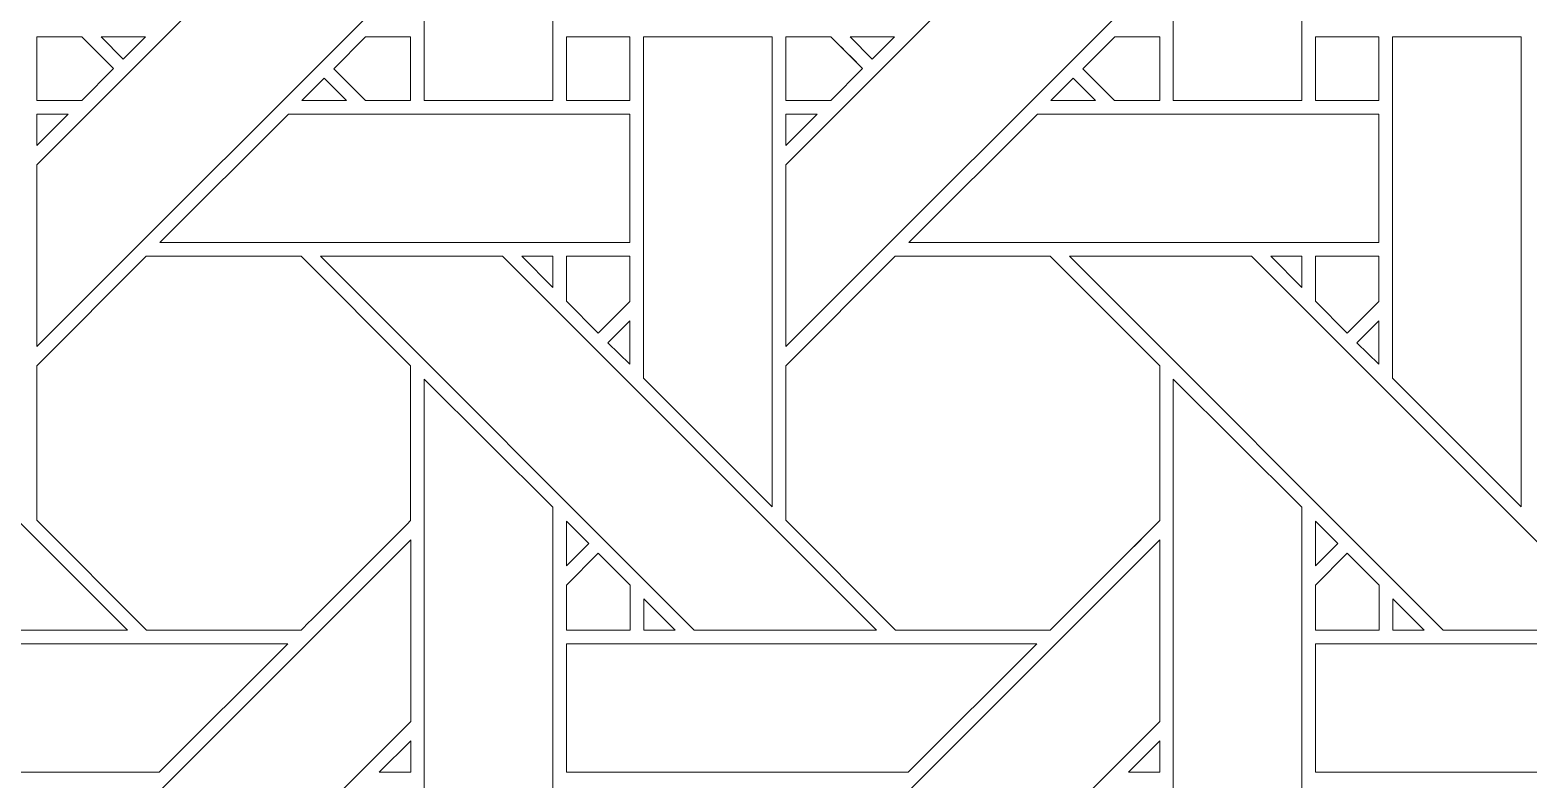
# Model space of a CAD drawing. Header units: inches. Extents: x 2.4 to 22.4, y -0.9 to 19.1.
# Drawn here: x 5.971 to 7.868, y 9.144 to 10.093 of the extents above; entities that cross this region are included whole.
import ezdxf

# ---------------------------------------------------------------- set-up
doc = ezdxf.new("R2010")
doc.units = ezdxf.units.IN
doc.header["$MEASUREMENT"] = 0
doc.layers.add('Design', color=7, linetype='Continuous', lineweight=0)

msp = doc.modelspace()

# ---------------------------------------------------------------- linework, layer by layer
at = {"layer": 'Design'}
for points, knots in [([(12.3829, 19.0948), (6.86, 19.0948), (2.3829, 14.6176), (2.3829, 9.0948), (2.3829, 3.5719), (6.86, -0.9052), (12.3829, -0.9052), (17.9057, -0.9052), (22.3829, 3.5719), (22.3829, 9.0948), (22.3829, 14.6176), (17.9057, 19.0948), (12.3829, 19.0948)], [0, 0, 0, 0, 1, 1, 1, 2, 2, 2, 3, 3, 3, 4, 4, 4, 4]), ([(12.3829, 17.972), (7.4801, 17.972), (3.5056, 13.9975), (3.5056, 9.0948), (3.5056, 4.192), (7.4801, 0.2175), (12.3829, 0.2175), (17.2856, 0.2175), (21.2601, 4.192), (21.2601, 9.0948), (21.2601, 13.9975), (17.2856, 17.972), (12.3829, 17.972)], [0, 0, 0, 0, 1, 1, 1, 2, 2, 2, 3, 3, 3, 4, 4, 4, 4]), ([(6.6329, 10.4368), (6.6329, 10.4368), (6.6329, 10.0031), (6.6329, 10.0031), (6.6329, 10.0031), (6.4701, 10.0031), (6.4701, 10.0031), (6.4701, 10.0031), (6.4701, 10.599), (6.4701, 10.599), (6.4701, 10.599), (6.6329, 10.4368), (6.6329, 10.4368)], [0, 0, 0, 0, 1, 1, 1, 2, 2, 2, 3, 3, 3, 4, 4, 4, 4]), ([(7.5816, 10.4368), (7.5816, 10.4368), (7.5816, 10.0031), (7.5816, 10.0031), (7.5816, 10.0031), (7.4188, 10.0031), (7.4188, 10.0031), (7.4188, 10.0031), (7.4188, 10.599), (7.4188, 10.599), (7.4188, 10.599), (7.5816, 10.4368), (7.5816, 10.4368)], [0, 0, 0, 0, 1, 1, 1, 2, 2, 2, 3, 3, 3, 4, 4, 4, 4]), ([(5.9793, 9.9218), (5.9793, 9.9218), (6.453, 10.3954), (6.453, 10.3954), (6.453, 10.3954), (6.453, 10.1654), (6.453, 10.1654), (6.453, 10.1654), (5.9793, 9.6917), (5.9793, 9.6917), (5.9793, 9.6917), (5.9793, 9.9218), (5.9793, 9.9218)], [0, 0, 0, 0, 1, 1, 1, 2, 2, 2, 3, 3, 3, 4, 4, 4, 4]), ([(6.928, 9.9218), (6.928, 9.9218), (7.4017, 10.3954), (7.4017, 10.3954), (7.4017, 10.3954), (7.4017, 10.1654), (7.4017, 10.1654), (7.4017, 10.1654), (6.928, 9.6917), (6.928, 9.6917), (6.928, 9.6917), (6.928, 9.9218), (6.928, 9.9218)], [0, 0, 0, 0, 1, 1, 1, 2, 2, 2, 3, 3, 3, 4, 4, 4, 4]), ([(5.9792, 10.0032), (5.9792, 10.0032), (5.9792, 10.0839), (5.9792, 10.0839), (5.9792, 10.0839), (6.0363, 10.0839), (6.0363, 10.0839), (6.0414, 10.0788), (6.0722, 10.048), (6.0766, 10.0436), (6.0766, 10.0436), (6.0362, 10.0032), (6.0362, 10.0032), (6.0362, 10.0032), (5.9792, 10.0032), (5.9792, 10.0032)], [0, 0, 0, 0, 1, 1, 1, 2, 2, 2, 3, 3, 3, 4, 4, 4, 5, 5, 5, 5]), ([(6.061, 10.0593), (6.061, 10.0593), (6.0766, 10.0436), (6.0766, 10.0436), (6.0766, 10.0436), (6.0362, 10.0032), (6.0362, 10.0032), (6.0362, 10.0032), (5.9792, 10.0032), (5.9792, 10.0032), (5.9792, 10.0032), (5.9792, 10.0839), (5.9792, 10.0839), (5.9792, 10.0839), (6.0363, 10.0839), (6.0363, 10.0839), (6.0363, 10.0839), (6.061, 10.0593), (6.061, 10.0593)], [0, 0, 0, 0, 1, 1, 1, 2, 2, 2, 3, 3, 3, 4, 4, 4, 5, 5, 5, 6, 6, 6, 6]), ([(6.0607, 10.0839), (6.0607, 10.0839), (6.1172, 10.0839), (6.1172, 10.0839), (6.1172, 10.0839), (6.0889, 10.0557), (6.0889, 10.0557), (6.0889, 10.0557), (6.0607, 10.0839), (6.0607, 10.0839)], [0, 0, 0, 0, 1, 1, 1, 2, 2, 2, 3, 3, 3, 3]), ([(6.3958, 10.0031), (6.3958, 10.0031), (6.3554, 10.0435), (6.3554, 10.0435), (6.3554, 10.0435), (6.3959, 10.084), (6.3959, 10.084), (6.3959, 10.084), (6.4529, 10.084), (6.4529, 10.084), (6.4529, 10.084), (6.4529, 10.0031), (6.4529, 10.0031), (6.4529, 10.0031), (6.3958, 10.0031), (6.3958, 10.0031)], [0, 0, 0, 0, 1, 1, 1, 2, 2, 2, 3, 3, 3, 4, 4, 4, 5, 5, 5, 5]), ([(6.3554, 10.0435), (6.3554, 10.0435), (6.3959, 10.084), (6.3959, 10.084), (6.3959, 10.084), (6.4529, 10.084), (6.4529, 10.084), (6.4529, 10.084), (6.4529, 10.0031), (6.4529, 10.0031), (6.4529, 10.0031), (6.3958, 10.0031), (6.3958, 10.0031), (6.3958, 10.0031), (6.3554, 10.0435), (6.3554, 10.0435)], [0, 0, 0, 0, 1, 1, 1, 2, 2, 2, 3, 3, 3, 4, 4, 4, 5, 5, 5, 5]), ([(6.6501, 10.0031), (6.6501, 10.0031), (6.6501, 10.0839), (6.6501, 10.0839), (6.6501, 10.0839), (6.7304, 10.0839), (6.7304, 10.0839), (6.7304, 10.0839), (6.7304, 10.0031), (6.7304, 10.0031), (6.7304, 10.0031), (6.6501, 10.0031), (6.6501, 10.0031)], [0, 0, 0, 0, 1, 1, 1, 2, 2, 2, 3, 3, 3, 4, 4, 4, 4]), ([(6.7304, 10.0839), (6.7304, 10.0839), (6.7304, 10.0031), (6.7304, 10.0031), (6.7304, 10.0031), (6.6501, 10.0031), (6.6501, 10.0031), (6.6501, 10.0031), (6.6501, 10.0839), (6.6501, 10.0839), (6.6501, 10.0839), (6.7304, 10.0839), (6.7304, 10.0839)], [0, 0, 0, 0, 1, 1, 1, 2, 2, 2, 3, 3, 3, 4, 4, 4, 4]), ([(6.9109, 10.0839), (6.9109, 10.0839), (6.9109, 9.4888), (6.9109, 9.4888), (6.9109, 9.4888), (6.748, 9.6517), (6.748, 9.6517), (6.748, 9.6517), (6.748, 10.0839), (6.748, 10.0839), (6.748, 10.0839), (6.9109, 10.0839), (6.9109, 10.0839)], [0, 0, 0, 0, 1, 1, 1, 2, 2, 2, 3, 3, 3, 4, 4, 4, 4]), ([(6.928, 10.0032), (6.928, 10.0032), (6.928, 10.0839), (6.928, 10.0839), (6.928, 10.0839), (6.985, 10.0839), (6.985, 10.0839), (6.9902, 10.0788), (7.021, 10.048), (7.0254, 10.0436), (7.0254, 10.0436), (6.985, 10.0032), (6.985, 10.0032), (6.985, 10.0032), (6.928, 10.0032), (6.928, 10.0032)], [0, 0, 0, 0, 1, 1, 1, 2, 2, 2, 3, 3, 3, 4, 4, 4, 5, 5, 5, 5]), ([(7.0098, 10.0593), (7.0098, 10.0593), (7.0254, 10.0436), (7.0254, 10.0436), (7.0254, 10.0436), (6.985, 10.0032), (6.985, 10.0032), (6.985, 10.0032), (6.928, 10.0032), (6.928, 10.0032), (6.928, 10.0032), (6.928, 10.0839), (6.928, 10.0839), (6.928, 10.0839), (6.985, 10.0839), (6.985, 10.0839), (6.9904, 10.0786), (7.0004, 10.0686), (7.0098, 10.0593)], [0, 0, 0, 0, 1, 1, 1, 2, 2, 2, 3, 3, 3, 4, 4, 4, 5, 5, 5, 6, 6, 6, 6]), ([(7.0095, 10.0839), (7.0095, 10.0839), (7.0659, 10.0839), (7.0659, 10.0839), (7.0659, 10.0839), (7.0376, 10.0557), (7.0376, 10.0557), (7.0376, 10.0557), (7.0095, 10.0839), (7.0095, 10.0839)], [0, 0, 0, 0, 1, 1, 1, 2, 2, 2, 3, 3, 3, 3]), ([(7.3445, 10.0031), (7.3445, 10.0031), (7.3042, 10.0435), (7.3042, 10.0435), (7.3042, 10.0435), (7.3446, 10.084), (7.3446, 10.084), (7.3446, 10.084), (7.4017, 10.084), (7.4017, 10.084), (7.4017, 10.084), (7.4017, 10.0031), (7.4017, 10.0031), (7.4017, 10.0031), (7.3445, 10.0031), (7.3445, 10.0031)], [0, 0, 0, 0, 1, 1, 1, 2, 2, 2, 3, 3, 3, 4, 4, 4, 5, 5, 5, 5]), ([(7.3042, 10.0435), (7.3042, 10.0435), (7.3446, 10.084), (7.3446, 10.084), (7.3446, 10.084), (7.4017, 10.084), (7.4017, 10.084), (7.4017, 10.084), (7.4017, 10.0031), (7.4017, 10.0031), (7.4017, 10.0031), (7.3445, 10.0031), (7.3445, 10.0031), (7.3445, 10.0031), (7.3042, 10.0435), (7.3042, 10.0435)], [0, 0, 0, 0, 1, 1, 1, 2, 2, 2, 3, 3, 3, 4, 4, 4, 5, 5, 5, 5]), ([(7.5989, 10.0031), (7.5989, 10.0031), (7.5989, 10.0839), (7.5989, 10.0839), (7.5989, 10.0839), (7.6791, 10.0839), (7.6791, 10.0839), (7.6791, 10.0839), (7.6791, 10.0031), (7.6791, 10.0031), (7.6791, 10.0031), (7.5989, 10.0031), (7.5989, 10.0031)], [0, 0, 0, 0, 1, 1, 1, 2, 2, 2, 3, 3, 3, 4, 4, 4, 4]), ([(7.5989, 10.0839), (7.5989, 10.0839), (7.6791, 10.0839), (7.6791, 10.0839), (7.6791, 10.0839), (7.6791, 10.0031), (7.6791, 10.0031), (7.6791, 10.0031), (7.5989, 10.0031), (7.5989, 10.0031), (7.5989, 10.0031), (7.5989, 10.0839), (7.5989, 10.0839)], [0, 0, 0, 0, 1, 1, 1, 2, 2, 2, 3, 3, 3, 4, 4, 4, 4]), ([(7.8596, 10.0839), (7.8596, 10.0839), (7.8596, 9.4888), (7.8596, 9.4888), (7.8596, 9.4888), (7.6967, 9.6517), (7.6967, 9.6517), (7.6967, 9.6517), (7.6967, 10.0839), (7.6967, 10.0839), (7.6967, 10.0839), (7.8596, 10.0839), (7.8596, 10.0839)], [0, 0, 0, 0, 1, 1, 1, 2, 2, 2, 3, 3, 3, 4, 4, 4, 4]), ([(6.3716, 10.0031), (6.3716, 10.0031), (6.3151, 10.0031), (6.3151, 10.0031), (6.3151, 10.0031), (6.3434, 10.0314), (6.3434, 10.0314), (6.3434, 10.0314), (6.3716, 10.0031), (6.3716, 10.0031)], [0, 0, 0, 0, 1, 1, 1, 2, 2, 2, 3, 3, 3, 3]), ([(7.3204, 10.0031), (7.3204, 10.0031), (7.2639, 10.0031), (7.2639, 10.0031), (7.2639, 10.0031), (7.2921, 10.0314), (7.2921, 10.0314), (7.2921, 10.0314), (7.3204, 10.0031), (7.3204, 10.0031)], [0, 0, 0, 0, 1, 1, 1, 2, 2, 2, 3, 3, 3, 3]), ([(6.0191, 9.986), (6.0191, 9.986), (5.9793, 9.9462), (5.9793, 9.9462), (5.9793, 9.9462), (5.9793, 9.986), (5.9793, 9.986), (5.9793, 9.986), (6.0191, 9.986), (6.0191, 9.986)], [0, 0, 0, 0, 1, 1, 1, 2, 2, 2, 3, 3, 3, 3]), ([(6.298, 9.986), (6.298, 9.986), (6.7304, 9.986), (6.7304, 9.986), (6.7304, 9.986), (6.7304, 9.8232), (6.7304, 9.8232), (6.7304, 9.8232), (6.1351, 9.8232), (6.1351, 9.8232), (6.1351, 9.8232), (6.298, 9.986), (6.298, 9.986)], [0, 0, 0, 0, 1, 1, 1, 2, 2, 2, 3, 3, 3, 4, 4, 4, 4]), ([(6.9679, 9.986), (6.9679, 9.986), (6.928, 9.9462), (6.928, 9.9462), (6.928, 9.9462), (6.928, 9.986), (6.928, 9.986), (6.928, 9.986), (6.9679, 9.986), (6.9679, 9.986)], [0, 0, 0, 0, 1, 1, 1, 2, 2, 2, 3, 3, 3, 3]), ([(7.2467, 9.986), (7.2467, 9.986), (7.6792, 9.986), (7.6792, 9.986), (7.6792, 9.986), (7.6792, 9.8232), (7.6792, 9.8232), (7.6792, 9.8232), (7.0839, 9.8232), (7.0839, 9.8232), (7.0839, 9.8232), (7.2467, 9.986), (7.2467, 9.986)], [0, 0, 0, 0, 1, 1, 1, 2, 2, 2, 3, 3, 3, 4, 4, 4, 4]), ([(5.6207, 9.8061), (5.6207, 9.8061), (6.0943, 9.3324), (6.0943, 9.3324), (6.0943, 9.3324), (5.8633, 9.3324), (5.8633, 9.3324), (5.8633, 9.3324), (5.3897, 9.8061), (5.3897, 9.8061), (5.3897, 9.8061), (5.6207, 9.8061), (5.6207, 9.8061)], [0, 0, 0, 0, 1, 1, 1, 2, 2, 2, 3, 3, 3, 4, 4, 4, 4]), ([(6.3142, 9.3324), (6.3142, 9.3324), (6.1185, 9.3324), (6.1185, 9.3324), (6.1185, 9.3324), (5.9792, 9.4717), (5.9792, 9.4717), (5.9792, 9.4717), (5.9792, 9.6673), (5.9792, 9.6673), (5.9792, 9.6673), (6.1179, 9.8061), (6.1179, 9.8061), (6.1179, 9.8061), (6.3142, 9.8061), (6.3142, 9.8061), (6.3142, 9.8061), (6.4529, 9.6673), (6.4529, 9.6673), (6.4529, 9.6673), (6.4529, 9.4711), (6.4529, 9.4711), (6.4351, 9.4532), (6.3232, 9.3414), (6.3142, 9.3324)], [0, 0, 0, 0, 1, 1, 1, 2, 2, 2, 3, 3, 3, 4, 4, 4, 5, 5, 5, 6, 6, 6, 7, 7, 7, 8, 8, 8, 8]), ([(5.9792, 9.6673), (5.9792, 9.6673), (6.1179, 9.8061), (6.1179, 9.8061), (6.1179, 9.8061), (6.3142, 9.8061), (6.3142, 9.8061), (6.3142, 9.8061), (6.4529, 9.6673), (6.4529, 9.6673), (6.4529, 9.6673), (6.4529, 9.4711), (6.4529, 9.4711), (6.4351, 9.4532), (6.3232, 9.3414), (6.3142, 9.3324), (6.3142, 9.3324), (6.1185, 9.3324), (6.1185, 9.3324), (6.1185, 9.3324), (5.9792, 9.4717), (5.9792, 9.4717), (5.9792, 9.4717), (5.9792, 9.6673), (5.9792, 9.6673)], [0, 0, 0, 0, 1, 1, 1, 2, 2, 2, 3, 3, 3, 4, 4, 4, 5, 5, 5, 6, 6, 6, 7, 7, 7, 8, 8, 8, 8]), ([(6.5694, 9.8061), (6.5694, 9.8061), (7.043, 9.3324), (7.043, 9.3324), (7.043, 9.3324), (6.812, 9.3324), (6.812, 9.3324), (6.812, 9.3324), (6.3385, 9.8061), (6.3385, 9.8061), (6.3385, 9.8061), (6.5694, 9.8061), (6.5694, 9.8061)], [0, 0, 0, 0, 1, 1, 1, 2, 2, 2, 3, 3, 3, 4, 4, 4, 4]), ([(6.633, 9.8061), (6.633, 9.8061), (6.633, 9.7662), (6.633, 9.7662), (6.633, 9.7662), (6.5935, 9.8061), (6.5935, 9.8061), (6.5935, 9.8061), (6.633, 9.8061), (6.633, 9.8061)], [0, 0, 0, 0, 1, 1, 1, 2, 2, 2, 3, 3, 3, 3]), ([(6.6501, 9.7489), (6.6501, 9.7489), (6.6501, 9.8061), (6.6501, 9.8061), (6.6501, 9.8061), (6.7304, 9.8061), (6.7304, 9.8061), (6.7304, 9.8061), (6.7304, 9.7485), (6.7304, 9.7485), (6.7304, 9.7485), (6.6904, 9.7085), (6.6904, 9.7085), (6.6904, 9.7085), (6.6501, 9.7489), (6.6501, 9.7489)], [0, 0, 0, 0, 1, 1, 1, 2, 2, 2, 3, 3, 3, 4, 4, 4, 5, 5, 5, 5]), ([(6.6904, 9.7085), (6.6904, 9.7085), (6.6501, 9.7489), (6.6501, 9.7489), (6.6501, 9.7489), (6.6501, 9.8061), (6.6501, 9.8061), (6.6501, 9.8061), (6.7304, 9.8061), (6.7304, 9.8061), (6.7304, 9.8061), (6.7304, 9.7485), (6.7304, 9.7485), (6.7304, 9.7485), (6.6904, 9.7085), (6.6904, 9.7085)], [0, 0, 0, 0, 1, 1, 1, 2, 2, 2, 3, 3, 3, 4, 4, 4, 5, 5, 5, 5]), ([(7.2629, 9.3324), (7.2629, 9.3324), (7.0672, 9.3324), (7.0672, 9.3324), (7.0672, 9.3324), (6.928, 9.4717), (6.928, 9.4717), (6.928, 9.4717), (6.928, 9.6673), (6.928, 9.6673), (6.928, 9.6673), (7.0667, 9.8061), (7.0667, 9.8061), (7.0667, 9.8061), (7.2629, 9.8061), (7.2629, 9.8061), (7.2629, 9.8061), (7.4016, 9.6673), (7.4016, 9.6673), (7.4016, 9.6673), (7.4016, 9.4711), (7.4016, 9.4711), (7.3838, 9.4532), (7.2719, 9.3414), (7.2629, 9.3324)], [0, 0, 0, 0, 1, 1, 1, 2, 2, 2, 3, 3, 3, 4, 4, 4, 5, 5, 5, 6, 6, 6, 7, 7, 7, 8, 8, 8, 8]), ([(6.928, 9.6673), (6.928, 9.6673), (7.0667, 9.8061), (7.0667, 9.8061), (7.0667, 9.8061), (7.2629, 9.8061), (7.2629, 9.8061), (7.2629, 9.8061), (7.4016, 9.6673), (7.4016, 9.6673), (7.4016, 9.6673), (7.4016, 9.4711), (7.4016, 9.4711), (7.3839, 9.4533), (7.272, 9.3415), (7.2629, 9.3324), (7.2629, 9.3324), (7.0672, 9.3324), (7.0672, 9.3324), (7.0672, 9.3324), (6.928, 9.4717), (6.928, 9.4717), (6.928, 9.4717), (6.928, 9.6673), (6.928, 9.6673)], [0, 0, 0, 0, 1, 1, 1, 2, 2, 2, 3, 3, 3, 4, 4, 4, 5, 5, 5, 6, 6, 6, 7, 7, 7, 8, 8, 8, 8]), ([(7.5181, 9.8061), (7.5181, 9.8061), (7.9918, 9.3324), (7.9918, 9.3324), (7.9918, 9.3324), (7.7607, 9.3324), (7.7607, 9.3324), (7.7607, 9.3324), (7.2872, 9.8061), (7.2872, 9.8061), (7.2872, 9.8061), (7.5181, 9.8061), (7.5181, 9.8061)], [0, 0, 0, 0, 1, 1, 1, 2, 2, 2, 3, 3, 3, 4, 4, 4, 4]), ([(7.5817, 9.8061), (7.5817, 9.8061), (7.5817, 9.7662), (7.5817, 9.7662), (7.5817, 9.7662), (7.5422, 9.8061), (7.5422, 9.8061), (7.5422, 9.8061), (7.5817, 9.8061), (7.5817, 9.8061)], [0, 0, 0, 0, 1, 1, 1, 2, 2, 2, 3, 3, 3, 3]), ([(7.6791, 9.8061), (7.6791, 9.8061), (7.6791, 9.7485), (7.6791, 9.7485), (7.6791, 9.7485), (7.6392, 9.7085), (7.6392, 9.7085), (7.6392, 9.7085), (7.5988, 9.7489), (7.5988, 9.7489), (7.5988, 9.7489), (7.5988, 9.8061), (7.5988, 9.8061), (7.5988, 9.8061), (7.6791, 9.8061), (7.6791, 9.8061)], [0, 0, 0, 0, 1, 1, 1, 2, 2, 2, 3, 3, 3, 4, 4, 4, 5, 5, 5, 5]), ([(7.6392, 9.7085), (7.6392, 9.7085), (7.5988, 9.7489), (7.5988, 9.7489), (7.5988, 9.7489), (7.5988, 9.8061), (7.5988, 9.8061), (7.5988, 9.8061), (7.6791, 9.8061), (7.6791, 9.8061), (7.6791, 9.8061), (7.6791, 9.7485), (7.6791, 9.7485), (7.6791, 9.7485), (7.6392, 9.7085), (7.6392, 9.7085)], [0, 0, 0, 0, 1, 1, 1, 2, 2, 2, 3, 3, 3, 4, 4, 4, 5, 5, 5, 5]), ([(6.7304, 9.7242), (6.7304, 9.7242), (6.7304, 9.6691), (6.7304, 9.6691), (6.7304, 9.6691), (6.7027, 9.6964), (6.7027, 9.6964), (6.7027, 9.6964), (6.7304, 9.7242), (6.7304, 9.7242)], [0, 0, 0, 0, 1, 1, 1, 2, 2, 2, 3, 3, 3, 3]), ([(7.6792, 9.7242), (7.6792, 9.7242), (7.6792, 9.6691), (7.6792, 9.6691), (7.6792, 9.6691), (7.6514, 9.6964), (7.6514, 9.6964), (7.6514, 9.6964), (7.6792, 9.7242), (7.6792, 9.7242)], [0, 0, 0, 0, 1, 1, 1, 2, 2, 2, 3, 3, 3, 3]), ([(6.6329, 9.4881), (6.6329, 9.4881), (6.6329, 9.0544), (6.6329, 9.0544), (6.6329, 9.0544), (6.4701, 9.0544), (6.4701, 9.0544), (6.4701, 9.0544), (6.4701, 9.6502), (6.4701, 9.6502), (6.4701, 9.6502), (6.6329, 9.4881), (6.6329, 9.4881)], [0, 0, 0, 0, 1, 1, 1, 2, 2, 2, 3, 3, 3, 4, 4, 4, 4]), ([(7.5816, 9.4881), (7.5816, 9.4881), (7.5816, 9.0544), (7.5816, 9.0544), (7.5816, 9.0544), (7.4188, 9.0544), (7.4188, 9.0544), (7.4188, 9.0544), (7.4188, 9.6502), (7.4188, 9.6502), (7.4188, 9.6502), (7.5816, 9.4881), (7.5816, 9.4881)], [0, 0, 0, 0, 1, 1, 1, 2, 2, 2, 3, 3, 3, 4, 4, 4, 4]), ([(6.6502, 9.4138), (6.6502, 9.4138), (6.6502, 9.4706), (6.6502, 9.4706), (6.6502, 9.4706), (6.6784, 9.442), (6.6784, 9.442), (6.6784, 9.442), (6.6502, 9.4138), (6.6502, 9.4138)], [0, 0, 0, 0, 1, 1, 1, 2, 2, 2, 3, 3, 3, 3]), ([(7.5989, 9.4138), (7.5989, 9.4138), (7.5989, 9.4706), (7.5989, 9.4706), (7.5989, 9.4706), (7.6271, 9.442), (7.6271, 9.442), (7.6271, 9.442), (7.5989, 9.4138), (7.5989, 9.4138)], [0, 0, 0, 0, 1, 1, 1, 2, 2, 2, 3, 3, 3, 3]), ([(5.9793, 8.9731), (5.9793, 8.9731), (6.453, 9.4467), (6.453, 9.4467), (6.453, 9.4467), (6.453, 9.2166), (6.453, 9.2166), (6.453, 9.2166), (5.9793, 8.743), (5.9793, 8.743), (5.9793, 8.743), (5.9793, 8.9731), (5.9793, 8.9731)], [0, 0, 0, 0, 1, 1, 1, 2, 2, 2, 3, 3, 3, 4, 4, 4, 4]), ([(6.928, 8.9731), (6.928, 8.9731), (7.4017, 9.4467), (7.4017, 9.4467), (7.4017, 9.4467), (7.4017, 9.2166), (7.4017, 9.2166), (7.4017, 9.2166), (6.928, 8.743), (6.928, 8.743), (6.928, 8.743), (6.928, 8.9731), (6.928, 8.9731)], [0, 0, 0, 0, 1, 1, 1, 2, 2, 2, 3, 3, 3, 4, 4, 4, 4]), ([(6.6501, 9.3322), (6.6501, 9.3322), (6.6501, 9.3895), (6.6501, 9.3895), (6.6501, 9.3895), (6.6904, 9.4298), (6.6904, 9.4298), (6.6904, 9.4298), (6.7308, 9.3895), (6.7308, 9.3895), (6.7308, 9.3895), (6.7308, 9.3322), (6.7308, 9.3322), (6.7308, 9.3322), (6.6501, 9.3322), (6.6501, 9.3322)], [0, 0, 0, 0, 1, 1, 1, 2, 2, 2, 3, 3, 3, 4, 4, 4, 5, 5, 5, 5]), ([(6.6904, 9.4298), (6.6904, 9.4298), (6.7308, 9.3895), (6.7308, 9.3895), (6.7308, 9.3895), (6.7308, 9.3322), (6.7308, 9.3322), (6.7308, 9.3322), (6.6501, 9.3322), (6.6501, 9.3322), (6.6501, 9.3322), (6.6501, 9.3895), (6.6501, 9.3895), (6.6501, 9.3895), (6.6904, 9.4298), (6.6904, 9.4298)], [0, 0, 0, 0, 1, 1, 1, 2, 2, 2, 3, 3, 3, 4, 4, 4, 5, 5, 5, 5]), ([(7.5989, 9.3322), (7.5989, 9.3322), (7.5989, 9.3895), (7.5989, 9.3895), (7.5989, 9.3895), (7.6392, 9.4298), (7.6392, 9.4298), (7.6392, 9.4298), (7.6795, 9.3895), (7.6795, 9.3895), (7.6795, 9.3895), (7.6795, 9.3322), (7.6795, 9.3322), (7.6795, 9.3322), (7.5989, 9.3322), (7.5989, 9.3322)], [0, 0, 0, 0, 1, 1, 1, 2, 2, 2, 3, 3, 3, 4, 4, 4, 5, 5, 5, 5]), ([(7.6392, 9.4298), (7.6392, 9.4298), (7.6795, 9.3895), (7.6795, 9.3895), (7.6795, 9.3895), (7.6795, 9.3322), (7.6795, 9.3322), (7.6795, 9.3322), (7.5989, 9.3322), (7.5989, 9.3322), (7.5989, 9.3322), (7.5989, 9.3895), (7.5989, 9.3895), (7.5989, 9.3895), (7.6392, 9.4298), (7.6392, 9.4298)], [0, 0, 0, 0, 1, 1, 1, 2, 2, 2, 3, 3, 3, 4, 4, 4, 5, 5, 5, 5]), ([(6.7481, 9.3324), (6.7481, 9.3324), (6.7481, 9.3722), (6.7481, 9.3722), (6.7481, 9.3722), (6.7878, 9.3324), (6.7878, 9.3324), (6.7878, 9.3324), (6.7481, 9.3324), (6.7481, 9.3324)], [0, 0, 0, 0, 1, 1, 1, 2, 2, 2, 3, 3, 3, 3]), ([(7.6968, 9.3324), (7.6968, 9.3324), (7.6968, 9.3722), (7.6968, 9.3722), (7.6968, 9.3722), (7.7365, 9.3324), (7.7365, 9.3324), (7.7365, 9.3324), (7.6968, 9.3324), (7.6968, 9.3324)], [0, 0, 0, 0, 1, 1, 1, 2, 2, 2, 3, 3, 3, 3]), ([(5.7015, 9.1525), (5.7015, 9.1525), (5.7015, 9.3152), (5.7015, 9.3152), (5.7015, 9.3152), (6.2972, 9.3152), (6.2972, 9.3152), (6.2972, 9.3152), (6.1344, 9.1525), (6.1344, 9.1525), (6.1344, 9.1525), (5.7015, 9.1525), (5.7015, 9.1525)], [0, 0, 0, 0, 1, 1, 1, 2, 2, 2, 3, 3, 3, 4, 4, 4, 4]), ([(6.6502, 9.1525), (6.6502, 9.1525), (6.6502, 9.3152), (6.6502, 9.3152), (6.6502, 9.3152), (7.2459, 9.3152), (7.2459, 9.3152), (7.2459, 9.3152), (7.0832, 9.1525), (7.0832, 9.1525), (7.0832, 9.1525), (6.6502, 9.1525), (6.6502, 9.1525)], [0, 0, 0, 0, 1, 1, 1, 2, 2, 2, 3, 3, 3, 4, 4, 4, 4]), ([(7.5989, 9.1525), (7.5989, 9.1525), (7.5989, 9.3152), (7.5989, 9.3152), (7.5989, 9.3152), (8.1946, 9.3152), (8.1946, 9.3152), (8.1946, 9.3152), (8.0319, 9.1525), (8.0319, 9.1525), (8.0319, 9.1525), (7.5989, 9.1525), (7.5989, 9.1525)], [0, 0, 0, 0, 1, 1, 1, 2, 2, 2, 3, 3, 3, 4, 4, 4, 4]), ([(6.4132, 9.1525), (6.4132, 9.1525), (6.453, 9.1923), (6.453, 9.1923), (6.453, 9.1923), (6.453, 9.1525), (6.453, 9.1525), (6.453, 9.1525), (6.4132, 9.1525), (6.4132, 9.1525)], [0, 0, 0, 0, 1, 1, 1, 2, 2, 2, 3, 3, 3, 3]), ([(7.3619, 9.1525), (7.3619, 9.1525), (7.4017, 9.1923), (7.4017, 9.1923), (7.4017, 9.1923), (7.4017, 9.1525), (7.4017, 9.1525), (7.4017, 9.1525), (7.3619, 9.1525), (7.3619, 9.1525)], [0, 0, 0, 0, 1, 1, 1, 2, 2, 2, 3, 3, 3, 3])]:
    msp.add_open_spline(points, degree=3, knots=knots, dxfattribs=at)

doc.saveas('drawing.dxf')
